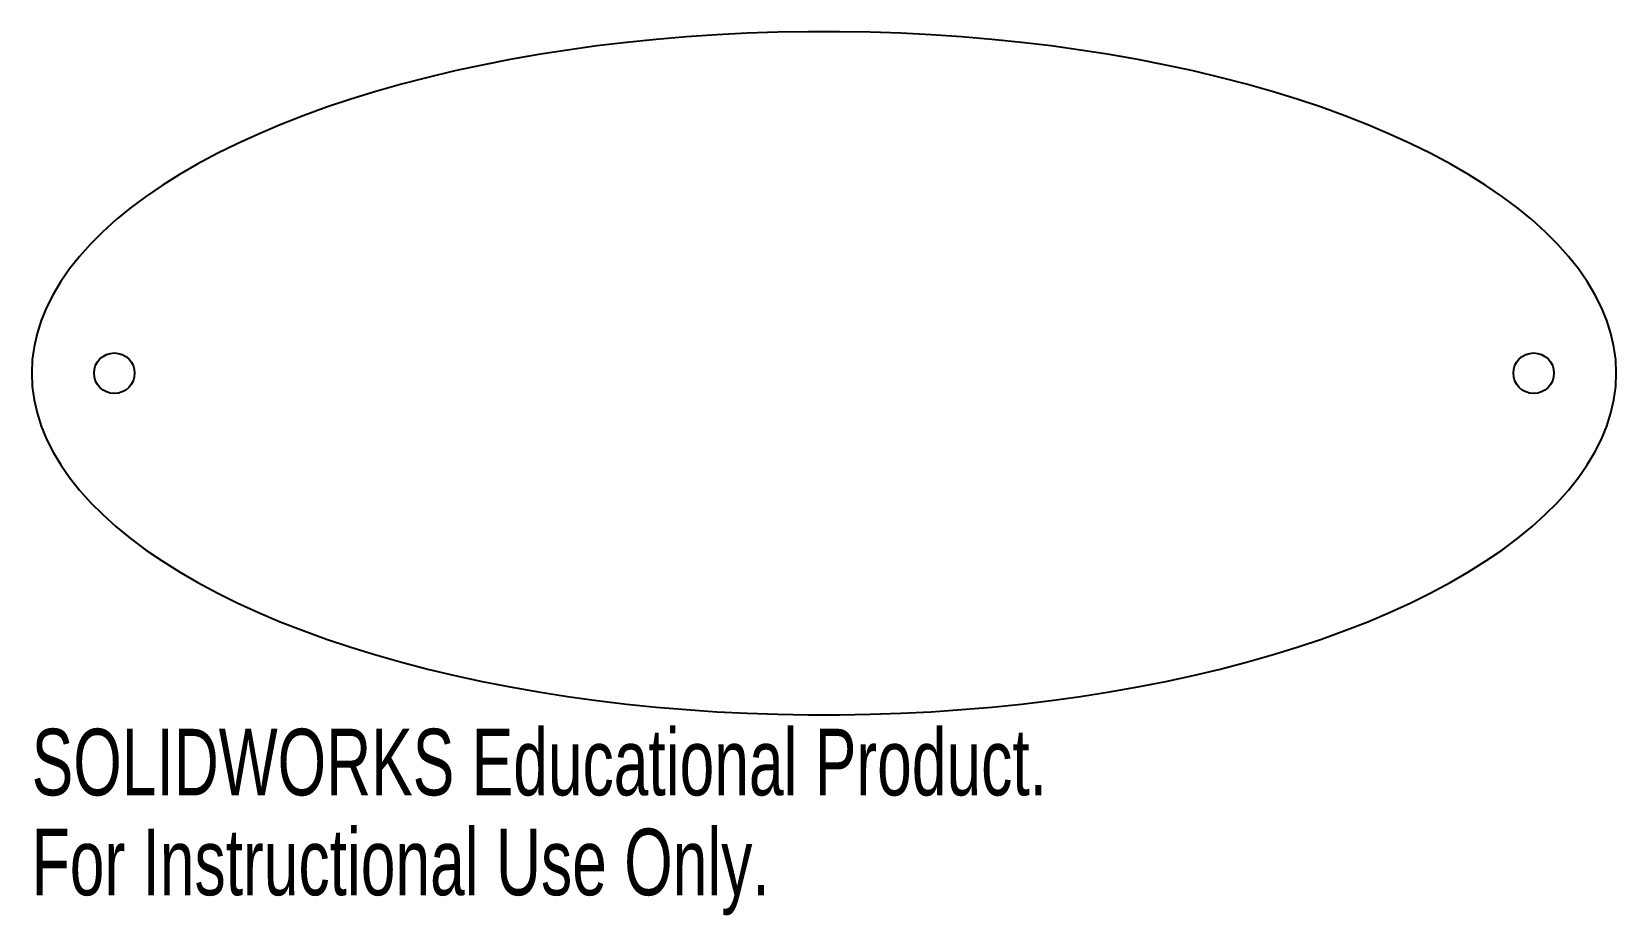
# Model space of a CAD drawing. Header units: inches. Extents: x -2.26 to 2.26, y -1.55 to 0.98.
import ezdxf

# ---------------------------------------------------------------- set-up
doc = ezdxf.new("R2010")
doc.units = ezdxf.units.IN
doc.header["$MEASUREMENT"] = 0
doc.styles.add('SLDTEXTSTYLE0', font='TXT', dxfattribs={"width": 0.7})

msp = doc.modelspace()

# ---------------------------------------------------------------- linework, layer by layer
at = {"color": 7, "linetype": 'Continuous', "lineweight": 25, "flags": 128}
msp.add_lwpolyline([(2.2638, 0), (2.2621, 0.0379), (2.257, 0.0757), (2.2485, 0.1134), (2.2366, 0.1509), (2.2213, 0.1882), (2.2028, 0.2252), (2.1809, 0.2618), (2.1557, 0.2981), (2.1273, 0.3339), (2.0956, 0.3693), (2.0609, 0.404), (2.023, 0.4382), (1.9821, 0.4717), (1.9382, 0.5045), (1.8914, 0.5365), (1.8417, 0.5678), (1.7893, 0.5981), (1.7342, 0.6276), (1.6764, 0.6561), (1.6162, 0.6837), (1.5535, 0.7102), (1.4885, 0.7356), (1.4212, 0.76), (1.3518, 0.7832), (1.2804, 0.8052), (1.2071, 0.826), (1.1319, 0.8456), (1.055, 0.8639), (0.9766, 0.8809), (0.8966, 0.8965), (0.8154, 0.9108), (0.7329, 0.9238), (0.6493, 0.9354), (0.5647, 0.9455), (0.4793, 0.9542), (0.3931, 0.9615), (0.3064, 0.9674), (0.2192, 0.9718), (0.1316, 0.9747), (0.0439, 0.9762), (-0.0439, 0.9762), (-0.1316, 0.9747), (-0.2192, 0.9718), (-0.3064, 0.9674), (-0.3931, 0.9615), (-0.4793, 0.9542), (-0.5647, 0.9455), (-0.6493, 0.9354), (-0.7329, 0.9238), (-0.8154, 0.9108), (-0.8966, 0.8965), (-0.9766, 0.8809), (-1.055, 0.8639), (-1.1319, 0.8456), (-1.2071, 0.826), (-1.2804, 0.8052), (-1.3518, 0.7832), (-1.4212, 0.76), (-1.4885, 0.7356), (-1.5535, 0.7102), (-1.6162, 0.6837), (-1.6764, 0.6561), (-1.7342, 0.6276), (-1.7893, 0.5981), (-1.8417, 0.5678), (-1.8914, 0.5365), (-1.9382, 0.5045), (-1.9821, 0.4717), (-2.023, 0.4382), (-2.0609, 0.404), (-2.0956, 0.3693), (-2.1273, 0.3339), (-2.1557, 0.2981), (-2.1809, 0.2618), (-2.2028, 0.2252), (-2.2213, 0.1882), (-2.2366, 0.1509), (-2.2485, 0.1134), (-2.257, 0.0757), (-2.2621, 0.0379), (-2.2638, 0), (-2.2621, -0.0379), (-2.257, -0.0757), (-2.2485, -0.1134), (-2.2366, -0.1509), (-2.2213, -0.1882), (-2.2028, -0.2252), (-2.1809, -0.2618), (-2.1557, -0.2981), (-2.1273, -0.3339), (-2.0956, -0.3693), (-2.0609, -0.404), (-2.023, -0.4382), (-1.9821, -0.4717), (-1.9382, -0.5045), (-1.8914, -0.5365), (-1.8417, -0.5678), (-1.7893, -0.5981), (-1.7342, -0.6276), (-1.6764, -0.6561), (-1.6162, -0.6837), (-1.5535, -0.7102), (-1.4885, -0.7356), (-1.4212, -0.76), (-1.3518, -0.7832), (-1.2804, -0.8052), (-1.2071, -0.826), (-1.1319, -0.8456), (-1.055, -0.8639), (-0.9766, -0.8809), (-0.8966, -0.8965), (-0.8154, -0.9108), (-0.7329, -0.9238), (-0.6493, -0.9354), (-0.5647, -0.9455), (-0.4793, -0.9542), (-0.3931, -0.9615), (-0.3064, -0.9674), (-0.2192, -0.9718), (-0.1316, -0.9747), (-0.0439, -0.9762), (0.0439, -0.9762), (0.1316, -0.9747), (0.2192, -0.9718), (0.3064, -0.9674), (0.3931, -0.9615), (0.4793, -0.9542), (0.5647, -0.9455), (0.6493, -0.9354), (0.7329, -0.9238), (0.8154, -0.9108), (0.8966, -0.8965), (0.9766, -0.8809), (1.055, -0.8639), (1.1319, -0.8456), (1.2071, -0.826), (1.2804, -0.8052), (1.3518, -0.7832), (1.4212, -0.76), (1.4885, -0.7356), (1.5535, -0.7102), (1.6162, -0.6837), (1.6764, -0.6561), (1.7342, -0.6276), (1.7893, -0.5981), (1.8417, -0.5678), (1.8914, -0.5365), (1.9382, -0.5045), (1.9821, -0.4717), (2.023, -0.4382), (2.0609, -0.404), (2.0956, -0.3693), (2.1273, -0.3339), (2.1557, -0.2981), (2.1809, -0.2618), (2.2028, -0.2252), (2.2213, -0.1882), (2.2366, -0.1509), (2.2485, -0.1134), (2.257, -0.0757), (2.2621, -0.0379), (2.2638, 0)], dxfattribs=at)
at = {"color": 7, "linetype": 'Continuous', "lineweight": 25}
for centre in [(-2.0276, 0), (2.0276, 0)]:
    msp.add_circle(centre, 0.058, dxfattribs=at)

# ---------------------------------------------------------------- texts
at = {"color": 7, "linetype": 'Continuous', "char_height": 0.1903, "attachment_point": 1, "style": 'SLDTEXTSTYLE0'}
for s, insert in [('SOLIDWORKS Educational Product.', (-2.2638, -1.0163)), ('For Instructional Use Only.', (-2.2638, -1.3018))]:
    msp.add_mtext(s, dxfattribs=dict(at, insert=insert))

doc.saveas('drawing.dxf')
